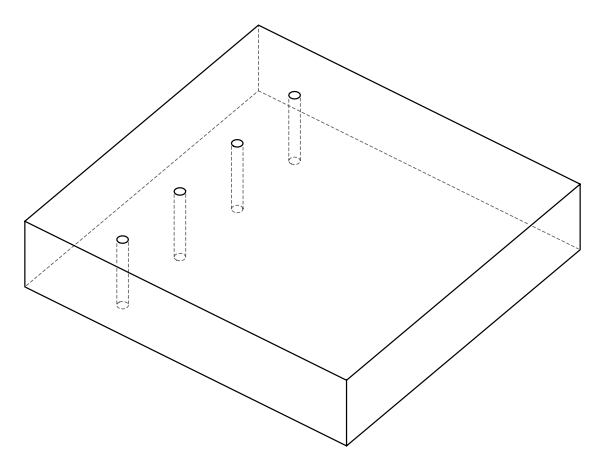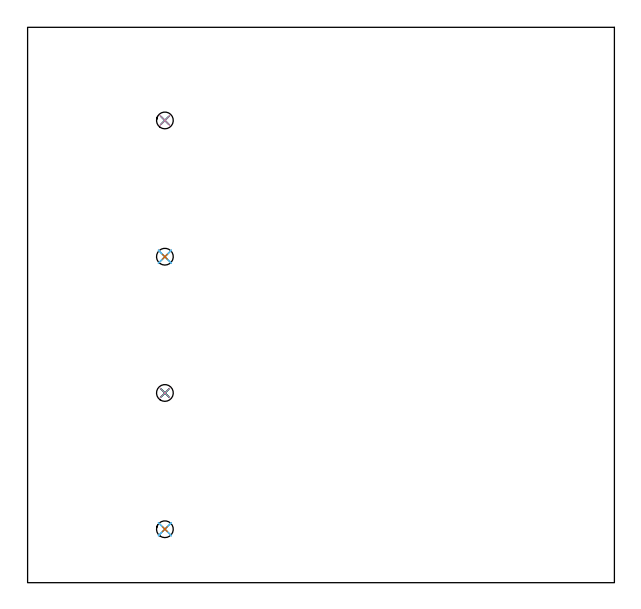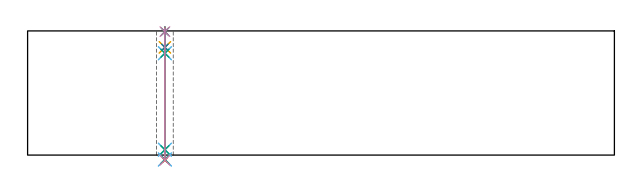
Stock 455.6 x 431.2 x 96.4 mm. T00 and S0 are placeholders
(PLAN: 16 operations, 12 tool changes, 3.9 min)
(1 SPOT_DRILL | STEP1HOLE | NXT0321_9005460120000 | 0.03 min | 2 mm3)
(2 SPOT_DRILL_1 | STEP1HOLE_1 | NXT0321_9005460120000 | 0.03 min | 3 mm3)
(3 SPOT_DRILL_2 | STEP1HOLE_2 | NXT0321_9005460120000 | 0.03 min | 0 mm3)
(4 SPOT_DRILL_3 | STEP1HOLE_3 | NXT0321_9005460120000 | 0.03 min | 2 mm3)
(5 DRILL_BLIND_HOLE_INTO_CENTER | STEP1HOLE | NXT0301_056 | 0.06 min | 661 mm3)
(6 GUN_DRILL_THROUGH_HOLE | STEP1HOLE | UGT0307_005 | 0.48 min | 4539 mm3)
(7 DRILL_TO_ENLARGE_THROUGH_HOLE | STEP1HOLE | NXT0301_101 | 0.41 min | 7551 mm3)
(8 DRILL_BLIND_HOLE_INTO_CENTER_1 | STEP1HOLE_1 | NXT0301_056 | 0.06 min | 660 mm3)
(9 GUN_DRILL_THROUGH_HOLE_1 | STEP1HOLE_1 | UGT0307_005 | 0.48 min | 4540 mm3)
(10 DRILL_TO_ENLARGE_THROUGH_HOLE_1 | STEP1HOLE_1 | NXT0301_101 | 0.41 min | 7553 mm3)
(11 DRILL_BLIND_HOLE_INTO_CENTER_2 | STEP1HOLE_2 | NXT0301_056 | 0.06 min | 656 mm3)
(12 GUN_DRILL_THROUGH_HOLE_2 | STEP1HOLE_2 | UGT0307_005 | 0.48 min | 4542 mm3)
(13 DRILL_TO_ENLARGE_THROUGH_HOLE_2 | STEP1HOLE_2 | NXT0301_101 | 0.41 min | 7553 mm3)
(14 DRILL_BLIND_HOLE_INTO_CENTER_3 | STEP1HOLE_3 | NXT0301_056 | 0.06 min | 657 mm3)
(15 GUN_DRILL_THROUGH_HOLE_3 | STEP1HOLE_3 | UGT0307_005 | 0.48 min | 4543 mm3)
(16 DRILL_TO_ENLARGE_THROUGH_HOLE_3 | STEP1HOLE_3 | NXT0301_101 | 0.41 min | 7554 mm3)
(TOOL NXT0321_9005460120000 | NC Spot Drill, 142deg, 12mm, Carbide, Uncoated | D12 PA142 FL30 Z2)
(TOOL NXT0301_056 | Carbide Drill 8.5mm [860.1-0850-026A1-MM 2214] | D8.5 PA140 FL47 Z2)
(TOOL UGT0307_005 | Gun Drill 8.3 mm | D8.3 PA130 FL24 Z1)
(TOOL NXT0301_101 | Carbide Drill 13mm [860.1-1300-104A1-MM 2214] | D13 PA140 FL123 Z2)
(OP 1 SPOT_DRILL)
G17 G21 G94 G90
T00 M6
G54
G17 G0 G90 X106.6 Y41.5 S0 M3
G43 Z106.4 H0
G94 G81 G98 Z95.84 F250. R99.4
G80
M5
M2
(OP 2 SPOT_DRILL_1)
G17 G21 G94 G90
T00 M6
G54
G17 G0 G90 X106.6 Y147.3 S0 M3
G43 Z106.4 H0
G94 G81 G98 Z95.84 F250. R99.4
G80
M5
M2
(OP 3 SPOT_DRILL_2)
G17 G21 G94 G90
T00 M6
G54
G17 G0 G90 X106.6 Y253.1 S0 M3
G43 Z106.4 H0
G94 G81 G98 Z95.84 F250. R99.4
G80
M5
M2
(OP 4 SPOT_DRILL_3)
G17 G21 G94 G90
T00 M6
G54
G17 G0 G90 X106.6 Y358.9 S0 M3
G43 Z106.4 H0
G94 G81 G98 Z95.84 F250. R99.4
G80
M5
M2
(OP 5 DRILL_BLIND_HOLE_INTO_CENTER)
G17 G21 G94 G90
T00 M6
G54
G17 G0 G90 X106.6 Y41.5 S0 M3
G43 Z106.4 H1
G94 G81 G98 Z83.65 F250. R98.4
G80
M5
M2
(OP 6 GUN_DRILL_THROUGH_HOLE)
G17 G21 G94 G90
T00 M6
G54
G17 G0 G90 X106.6 Y41.5 M8
G43 Z106.4 H0
Z93.448
S716 M3
G94 G1 Z79.075 F125. M26
G4 X.084
Z4.15 F250.
G4 X.084
Z-3.435 F125.
G4 X.084
M5
M9
G0 Z93.448
Z106.4
M2
(OP 7 DRILL_TO_ENLARGE_THROUGH_HOLE)
G17 G21 G94 G90
T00 M6
G54
G17 G0 G90 X106.6 Y41.5 S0 M3
G43 Z106.4 H1
G94 G73 G98 Z-3.866 F250. Q12.533 R98.4
G80
M5
M2
(OP 8 DRILL_BLIND_HOLE_INTO_CENTER_1)
G17 G21 G94 G90
T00 M6
G54
G17 G0 G90 X106.6 Y147.3 S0 M3
G43 Z106.4 H1
G94 G81 G98 Z83.65 F250. R98.4
G80
M5
M2
(OP 9 GUN_DRILL_THROUGH_HOLE_1)
G17 G21 G94 G90
T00 M6
G54
G17 G0 G90 X106.6 Y147.3 M8
G43 Z106.4 H0
Z93.448
S716 M3
G94 G1 Z79.075 F125. M26
G4 X.084
Z4.15 F250.
G4 X.084
Z-3.435 F125.
G4 X.084
M5
M9
G0 Z93.448
Z106.4
M2
(OP 10 DRILL_TO_ENLARGE_THROUGH_HOLE_1)
G17 G21 G94 G90
T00 M6
G54
G17 G0 G90 X106.6 Y147.3 S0 M3
G43 Z106.4 H1
G94 G73 G98 Z-3.866 F250. Q12.533 R98.4
G80
M5
M2
(OP 11 DRILL_BLIND_HOLE_INTO_CENTER_2)
G17 G21 G94 G90
T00 M6
G54
G17 G0 G90 X106.6 Y253.1 S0 M3
G43 Z106.4 H1
G94 G81 G98 Z83.65 F250. R98.4
G80
M5
M2
(OP 12 GUN_DRILL_THROUGH_HOLE_2)
G17 G21 G94 G90
T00 M6
G54
G17 G0 G90 X106.6 Y253.1 M8
G43 Z106.4 H0
Z93.448
S716 M3
G94 G1 Z79.075 F125. M26
G4 X.084
Z4.15 F250.
G4 X.084
Z-3.435 F125.
G4 X.084
M5
M9
G0 Z93.448
Z106.4
M2
(OP 13 DRILL_TO_ENLARGE_THROUGH_HOLE_2)
G17 G21 G94 G90
T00 M6
G54
G17 G0 G90 X106.6 Y253.1 S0 M3
G43 Z106.4 H1
G94 G73 G98 Z-3.866 F250. Q12.533 R98.4
G80
M5
M2
(OP 14 DRILL_BLIND_HOLE_INTO_CENTER_3)
G17 G21 G94 G90
T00 M6
G54
G17 G0 G90 X106.6 Y358.9 S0 M3
G43 Z106.4 H1
G94 G81 G98 Z83.65 F250. R98.4
G80
M5
M2
(OP 15 GUN_DRILL_THROUGH_HOLE_3)
G17 G21 G94 G90
T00 M6
G54
G17 G0 G90 X106.6 Y358.9 M8
G43 Z106.4 H0
Z93.448
S716 M3
G94 G1 Z79.075 F125. M26
G4 X.084
Z4.15 F250.
G4 X.084
Z-3.435 F125.
G4 X.084
M5
M9
G0 Z93.448
Z106.4
M2
(OP 16 DRILL_TO_ENLARGE_THROUGH_HOLE_3)
G17 G21 G94 G90
T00 M6
G54
G17 G0 G90 X106.6 Y358.9 S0 M3
G43 Z106.4 H1
G94 G73 G98 Z-3.866 F250. Q12.533 R98.4
G80
M5
M2
